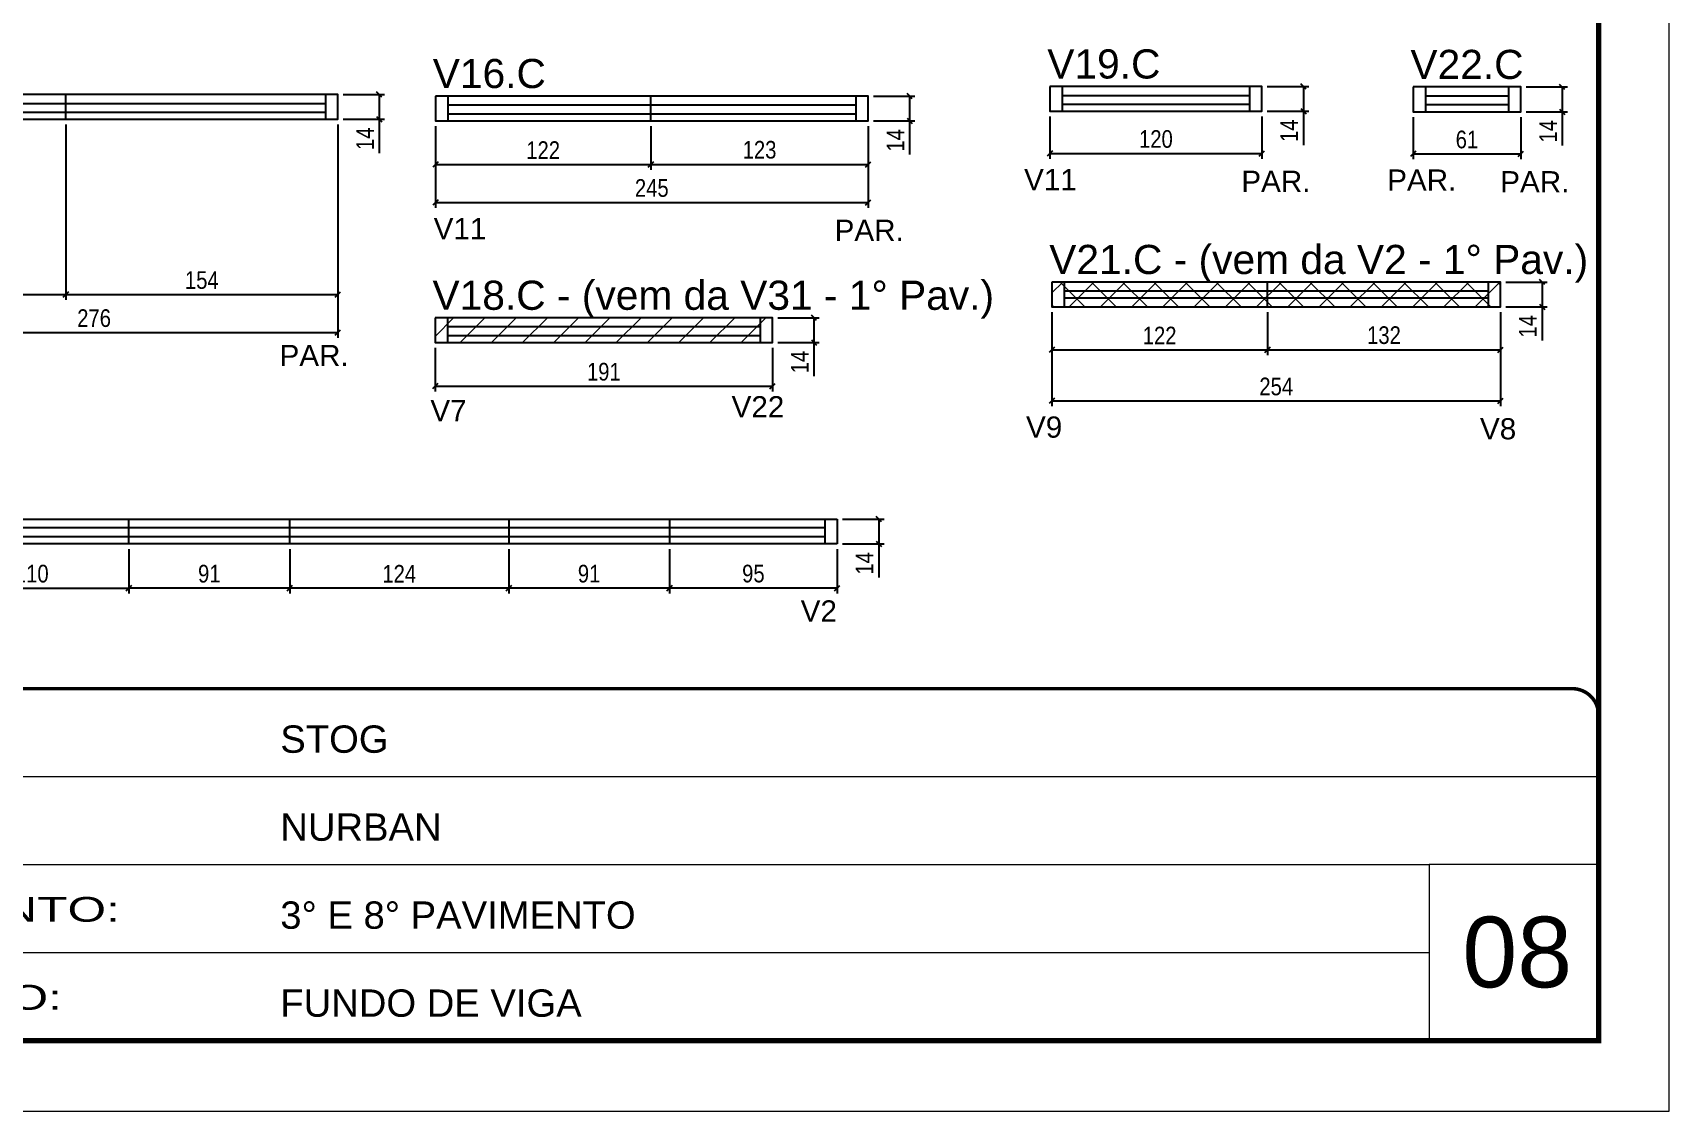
# Model space of a CAD drawing. Extents: x 2489 to 8743, y 745 to 4092.
# Drawn here: x 7817 to 8743, y 1894 to 2504 of the extents above; entities that cross this region are included whole.
import ezdxf

# ---------------------------------------------------------------- set-up
doc = ezdxf.new("R2010")
doc.units = 0
doc.linetypes.add('CONTINUO', pattern=[0])
doc.linetypes.add('DASHED', pattern=[0.75, 0.5, -0.25])
for name, color, linetype in [('5', 5, 'Continuous'), ('COTA', 241, 'Continuous'), ('NOMENCLATURA', 7, 'Continuous'), ('Painéis', 200, 'Continuous'), ('SARR_2.2x7', 40, 'Continuous'), ('SARR_EDITAR', 141, 'Continuous')]:
    doc.layers.add(name, color=color, linetype=linetype)
for name, color, linetype, lineweight in [('CARIMBO', 255, 'Continuous', 9), ('Folhas', 255, 'Continuous', 9), ('REAPROVEITAMENTO', 251, 'Continuous', 9), ('SARRAFO DE PRESSAO', 251, 'DASHED', 9)]:
    doc.layers.add(name, color=color, linetype=linetype, lineweight=lineweight)
doc.styles.add('ARIAL', font='arial.ttf')
doc.styles.add('COTA TECNICA', font='techl___.ttf', dxfattribs={"height": 10})
doc.styles.add('COTA TECNICA-50', font='techl___.ttf', dxfattribs={"height": 10})
doc.styles.get("Standard").update_dxf_attribs({"font": 'arial.ttf'})
doc.styles.add('Tecnologia', font='')
doc.styles.get('Tecnologia').set_extended_font_data('Forgotten Futurist')
doc.dimstyles.new('COTA PAINEL-50', dxfattribs={"dimtxt": 10, "dimasz": 3, "dimexe": 3, "dimexo": 3, "dimgap": 3, "dimtad": 1, "dimdec": 1, "dimzin": 12, "dimdsep": 46, "dimtxsty": 'COTA TECNICA-50', "dimblk1": 'OBLIQUE', "dimblk2": 'OBLIQUE', "dimsah": 1, "dimcen": 0.9, "dimclrd": 4, "dimclre": 4, "dimclrt": 240, "dimadec": 1, "dimazin": 3, "dimtfac": 1, "dimtdec": 1, "dimtmove": 0, "dimatfit": 3, "dimfxl": 1, "dimtolj": 1, "dimtzin": 12, "dimarcsym": 0})
doc.dimstyles.new('PAINEL', dxfattribs={"dimtxt": 10, "dimasz": 3, "dimexe": 3, "dimexo": 3, "dimgap": 3, "dimtad": 1, "dimdec": 1, "dimzin": 12, "dimdsep": 46, "dimtxsty": 'COTA TECNICA', "dimblk1": 'OBLIQUE', "dimblk2": 'OBLIQUE', "dimsah": 1, "dimcen": 0.9, "dimclrd": 4, "dimclre": 4, "dimclrt": 240, "dimadec": 1, "dimazin": 3, "dimtfac": 1, "dimtdec": 1, "dimtmove": 0, "dimatfit": 3, "dimfxl": 1, "dimtolj": 1, "dimtzin": 12, "dimarcsym": 0})

# ---------------------------------------------------------------- blocks, each defined once
blk = doc.blocks.new('9999999999')
at = {"color": 30, "linetype": 'CONTINUO'}
for p, q in [((98564.56, 34379.64), (99583.98, 34379.64)), ((98564.56, 34329.83), (99487.98, 34329.83)), ((99583.98, 34329.83), (99487.98, 34329.83)), ((99487.98, 34329.83), (99487.98, 34230.21)), ((98564.56, 34280.02), (99487.98, 34280.02))]:
    blk.add_line(p, q, dxfattribs=at)
at = {"color": 30, "linetype": 'CONTINUO', "const_width": 2}
blk.add_lwpolyline([(99583.98, 34230.21), (99583.98, 34414.45, 0.414214), (99568.98, 34429.45), (98228.98, 34429.45, 0.414214), (98213.98, 34414.45), (98213.98, 34245.21, 0.414214), (98228.98, 34230.21), (99583.98, 34230.21)], format="xyb", dxfattribs=at)
at = {"layer": 'Folhas'}
blk.add_lwpolyline([(98138.98, 34190.21), (99623.98, 34190.21), (99623.98, 35240.21), (98138.98, 35240.21)], close=True, dxfattribs=at)
at = {"layer": 'Folhas', "color": 30, "const_width": 3}
blk.add_lwpolyline([(98213.98, 34230.21), (99583.98, 34230.21), (99583.98, 35200.21), (98213.98, 35200.21)], close=True, dxfattribs=at)
at = {"color": 7, "linetype": 'Continuous', "ltscale": 5, "style": 'ARIAL'}
for s, height, p in [('STOG', 15.483, (98837.68, 34393.13)), ('NURBAN', 15.483, (98837.68, 34343.32)), ('3° E 8° PAVIMENTO', 15.4829, (98837.68, 34293.51)), ('FUNDO DE VIGA', 15.4829, (98837.68, 34243.7))]:
    blk.add_text(s, height=height, dxfattribs=at).set_placement(p)
at = {"layer": 'Folhas', "color": 7, "style": 'Tecnologia', "width": 1.5}
for s, p in [('PAVIMENTO:', (98573.65, 34297.5)), ('PROJETO:', (98573.65, 34247.69))]:
    blk.add_text(s, height=14, dxfattribs=at).set_placement(p)
blk = doc.blocks.new('_Oblique')
at = {"color": 0, "linetype": 'ByBlock', "lineweight": -2}
blk.add_line((-0.5, -0.5), (0.5, 0.5), dxfattribs=at)
blk = doc.blocks.new('*D177')
at = {"layer": 'COTA', "color": 4, "lineweight": -2, "transparency": 16777216}
for p, q in [((8274.98, 2228.74), (8298.46, 2228.74)), ((8295.46, 2228.74), (8295.46, 2214.74)), ((8274.98, 2214.74), (8298.46, 2214.74)), ((8295.46, 2214.74), (8295.46, 2195.63))]:
    blk.add_line(p, q, dxfattribs=at)
at = {"layer": 'Defpoints', "color": 0, "transparency": 16777216}
for p in [(8271.98, 2228.74), (8271.98, 2214.74), (8295.46, 2214.74)]:
    blk.add_point(p, dxfattribs=at)
at = {"layer": 'COTA', "color": 4, "lineweight": -2, "transparency": 16777216, "xscale": 3, "yscale": 3, "zscale": 3}
for p, rotation in [((8295.46, 2228.74), 90), ((8295.46, 2214.74), 270)]:
    blk.add_blockref('_Oblique', p, dxfattribs=dict(at, rotation=rotation))
at = {"layer": 'COTA', "color": 240, "transparency": 16777216, "insert": (8287.38, 2203.68), "char_height": 10, "attachment_point": 5, "rotation": 90, "style": 'COTA TECNICA'}
blk.add_mtext('\\A1;14', dxfattribs=at)
blk = doc.blocks.new('*D44')
at = {"layer": 'COTA', "color": 4, "lineweight": -2, "transparency": 16777216}
for p, q in [((8176.98, 2211.74), (8176.98, 2186.71)), ((8271.98, 2211.74), (8271.98, 2186.71)), ((8271.98, 2189.71), (8176.98, 2189.71))]:
    blk.add_line(p, q, dxfattribs=at)
at = {"layer": 'Defpoints', "color": 0, "transparency": 16777216}
for p in [(8176.98, 2214.74), (8271.98, 2214.74), (8176.98, 2189.71)]:
    blk.add_point(p, dxfattribs=at)
at = {"layer": 'COTA', "color": 4, "lineweight": -2, "transparency": 16777216, "xscale": 3, "yscale": 3, "zscale": 3, "rotation": 180}
blk.add_blockref('_Oblique', (8176.98, 2189.71), dxfattribs=at)
at = {"layer": 'COTA', "color": 4, "lineweight": -2, "transparency": 16777216, "xscale": 3, "yscale": 3, "zscale": 3}
blk.add_blockref('_Oblique', (8271.98, 2189.71), dxfattribs=at)
at = {"layer": 'COTA', "color": 240, "transparency": 16777216, "insert": (8224.48, 2197.85), "char_height": 10, "attachment_point": 5, "style": 'COTA TECNICA'}
blk.add_mtext('\\A1;95', dxfattribs=at)
blk = doc.blocks.new('*D152')
at = {"layer": 'COTA', "color": 4, "linetype": 'ByBlock', "lineweight": -2, "transparency": 16777216}
for p, q in [((8044.47, 2451.21), (8044.47, 2405)), ((8289.47, 2451.21), (8289.47, 2405)), ((8044.47, 2408), (8289.47, 2408))]:
    blk.add_line(p, q, dxfattribs=at)
at = {"layer": 'Defpoints', "color": 0, "linetype": 'ByBlock', "transparency": 16777216}
for p in [(8044.47, 2454.21), (8289.47, 2454.21), (8289.47, 2408)]:
    blk.add_point(p, dxfattribs=at)
at = {"layer": 'COTA', "color": 4, "linetype": 'ByBlock', "lineweight": -2, "transparency": 16777216, "xscale": 3, "yscale": 3, "zscale": 3, "rotation": 180}
blk.add_blockref('_Oblique', (8044.47, 2408), dxfattribs=at)
at = {"layer": 'COTA', "color": 4, "linetype": 'ByBlock', "lineweight": -2, "transparency": 16777216, "xscale": 3, "yscale": 3, "zscale": 3}
blk.add_blockref('_Oblique', (8289.47, 2408), dxfattribs=at)
at = {"layer": 'COTA', "color": 240, "linetype": 'ByBlock', "transparency": 16777216, "insert": (8166.97, 2416.11), "char_height": 10, "attachment_point": 5, "style": 'COTA TECNICA-50'}
blk.add_mtext('\\A1;245', dxfattribs=at)
blk = doc.blocks.new('*D153')
at = {"layer": 'COTA', "color": 4, "lineweight": -2, "transparency": 16777216}
for p, q in [((8292.47, 2468.21), (8315.95, 2468.21)), ((8312.95, 2468.21), (8312.95, 2454.21)), ((8292.47, 2454.21), (8315.95, 2454.21)), ((8312.95, 2454.21), (8312.95, 2435.1))]:
    blk.add_line(p, q, dxfattribs=at)
at = {"layer": 'Defpoints', "color": 0, "transparency": 16777216}
for p in [(8289.47, 2468.21), (8289.47, 2454.21), (8312.95, 2454.21)]:
    blk.add_point(p, dxfattribs=at)
at = {"layer": 'COTA', "color": 4, "lineweight": -2, "transparency": 16777216, "xscale": 3, "yscale": 3, "zscale": 3}
for p, rotation in [((8312.95, 2468.21), 90), ((8312.95, 2454.21), 270)]:
    blk.add_blockref('_Oblique', p, dxfattribs=dict(at, rotation=rotation))
at = {"layer": 'COTA', "color": 240, "transparency": 16777216, "insert": (8304.88, 2443.15), "char_height": 10, "attachment_point": 5, "rotation": 90, "style": 'COTA TECNICA'}
blk.add_mtext('\\A1;14', dxfattribs=at)
blk = doc.blocks.new('*D36')
at = {"layer": 'COTA', "color": 4, "lineweight": -2, "transparency": 16777216}
for p, q in [((8044.47, 2451.21), (8044.47, 2426.55)), ((8166.47, 2451.21), (8166.47, 2426.55)), ((8044.47, 2429.55), (8166.47, 2429.55))]:
    blk.add_line(p, q, dxfattribs=at)
at = {"layer": 'Defpoints', "color": 0, "transparency": 16777216}
for p in [(8044.47, 2454.21), (8166.47, 2454.21), (8166.47, 2429.55)]:
    blk.add_point(p, dxfattribs=at)
at = {"layer": 'COTA', "color": 4, "lineweight": -2, "transparency": 16777216, "xscale": 3, "yscale": 3, "zscale": 3, "rotation": 180}
blk.add_blockref('_Oblique', (8044.47, 2429.55), dxfattribs=at)
at = {"layer": 'COTA', "color": 4, "lineweight": -2, "transparency": 16777216, "xscale": 3, "yscale": 3, "zscale": 3}
blk.add_blockref('_Oblique', (8166.47, 2429.55), dxfattribs=at)
at = {"layer": 'COTA', "color": 240, "transparency": 16777216, "insert": (8105.47, 2437.61), "char_height": 10, "attachment_point": 5, "style": 'COTA TECNICA'}
blk.add_mtext('\\A1;122', dxfattribs=at)
blk = doc.blocks.new('*D37')
at = {"layer": 'COTA', "color": 4, "lineweight": -2, "transparency": 16777216}
for p, q in [((8166.47, 2451.21), (8166.47, 2426.55)), ((8289.47, 2451.21), (8289.47, 2426.55)), ((8166.47, 2429.55), (8289.47, 2429.55))]:
    blk.add_line(p, q, dxfattribs=at)
at = {"layer": 'Defpoints', "color": 0, "transparency": 16777216}
for p in [(8166.47, 2454.21), (8289.47, 2454.21), (8289.47, 2429.55)]:
    blk.add_point(p, dxfattribs=at)
at = {"layer": 'COTA', "color": 4, "lineweight": -2, "transparency": 16777216, "xscale": 3, "yscale": 3, "zscale": 3, "rotation": 180}
blk.add_blockref('_Oblique', (8166.47, 2429.55), dxfattribs=at)
at = {"layer": 'COTA', "color": 4, "lineweight": -2, "transparency": 16777216, "xscale": 3, "yscale": 3, "zscale": 3}
blk.add_blockref('_Oblique', (8289.47, 2429.55), dxfattribs=at)
at = {"layer": 'COTA', "color": 240, "transparency": 16777216, "insert": (8227.97, 2437.77), "char_height": 10, "attachment_point": 5, "style": 'COTA TECNICA'}
blk.add_mtext('\\A1;123', dxfattribs=at)
blk = doc.blocks.new('*D155')
at = {"layer": 'COTA', "color": 4, "lineweight": -2, "transparency": 16777216}
for p, q in [((8238.33, 2342.69), (8261.8, 2342.69)), ((8258.8, 2342.69), (8258.8, 2328.69)), ((8238.33, 2328.69), (8261.8, 2328.69)), ((8258.8, 2328.69), (8258.8, 2309.58))]:
    blk.add_line(p, q, dxfattribs=at)
at = {"layer": 'Defpoints', "color": 0, "transparency": 16777216}
for p in [(8235.33, 2342.69), (8235.33, 2328.69), (8258.8, 2328.69)]:
    blk.add_point(p, dxfattribs=at)
at = {"layer": 'COTA', "color": 4, "lineweight": -2, "transparency": 16777216, "xscale": 3, "yscale": 3, "zscale": 3}
for p, rotation in [((8258.8, 2342.69), 90), ((8258.8, 2328.69), 270)]:
    blk.add_blockref('_Oblique', p, dxfattribs=dict(at, rotation=rotation))
at = {"layer": 'COTA', "color": 240, "transparency": 16777216, "insert": (8250.73, 2317.63), "char_height": 10, "attachment_point": 5, "rotation": 90, "style": 'COTA TECNICA'}
blk.add_mtext('\\A1;14', dxfattribs=at)
blk = doc.blocks.new('*D39')
at = {"layer": 'COTA', "color": 4, "lineweight": -2, "transparency": 16777216}
for p, q in [((8044.33, 2325.69), (8044.33, 2301.03)), ((8235.33, 2325.69), (8235.33, 2301.03)), ((8044.33, 2304.03), (8235.33, 2304.03))]:
    blk.add_line(p, q, dxfattribs=at)
at = {"layer": 'Defpoints', "color": 0, "transparency": 16777216}
for p in [(8044.33, 2328.69), (8235.33, 2328.69), (8235.33, 2304.03)]:
    blk.add_point(p, dxfattribs=at)
at = {"layer": 'COTA', "color": 4, "lineweight": -2, "transparency": 16777216, "xscale": 3, "yscale": 3, "zscale": 3, "rotation": 180}
blk.add_blockref('_Oblique', (8044.33, 2304.03), dxfattribs=at)
at = {"layer": 'COTA', "color": 4, "lineweight": -2, "transparency": 16777216, "xscale": 3, "yscale": 3, "zscale": 3}
blk.add_blockref('_Oblique', (8235.33, 2304.03), dxfattribs=at)
at = {"layer": 'COTA', "color": 240, "transparency": 16777216, "insert": (8139.83, 2312.12), "char_height": 10, "attachment_point": 5, "style": 'COTA TECNICA'}
blk.add_mtext('\\A1;191', dxfattribs=at)
blk = doc.blocks.new('*D156')
at = {"layer": 'COTA', "color": 4, "linetype": 'ByBlock', "lineweight": -2, "transparency": 16777216}
for p, q in [((8392.36, 2456.63), (8392.36, 2432.75)), ((8512.36, 2456.63), (8512.36, 2432.75)), ((8392.36, 2435.75), (8512.36, 2435.75))]:
    blk.add_line(p, q, dxfattribs=at)
at = {"layer": 'Defpoints', "color": 0, "linetype": 'ByBlock', "transparency": 16777216}
for p in [(8392.36, 2459.63), (8512.36, 2459.63), (8512.36, 2435.75)]:
    blk.add_point(p, dxfattribs=at)
at = {"layer": 'COTA', "color": 4, "linetype": 'ByBlock', "lineweight": -2, "transparency": 16777216, "xscale": 3, "yscale": 3, "zscale": 3, "rotation": 180}
blk.add_blockref('_Oblique', (8392.36, 2435.75), dxfattribs=at)
at = {"layer": 'COTA', "color": 4, "linetype": 'ByBlock', "lineweight": -2, "transparency": 16777216, "xscale": 3, "yscale": 3, "zscale": 3}
blk.add_blockref('_Oblique', (8512.36, 2435.75), dxfattribs=at)
at = {"layer": 'COTA', "color": 240, "linetype": 'ByBlock', "transparency": 16777216, "insert": (8452.36, 2443.85), "char_height": 10, "attachment_point": 5, "style": 'COTA TECNICA-50'}
blk.add_mtext('\\A1;120', dxfattribs=at)
blk = doc.blocks.new('*D157')
at = {"layer": 'COTA', "color": 4, "lineweight": -2, "transparency": 16777216}
for p, q in [((8515.36, 2473.63), (8538.84, 2473.63)), ((8535.84, 2473.63), (8535.84, 2459.63)), ((8515.36, 2459.63), (8538.84, 2459.63)), ((8535.84, 2459.63), (8535.84, 2440.51))]:
    blk.add_line(p, q, dxfattribs=at)
at = {"layer": 'Defpoints', "color": 0, "transparency": 16777216}
for p in [(8512.36, 2473.63), (8512.36, 2459.63), (8535.84, 2459.63)]:
    blk.add_point(p, dxfattribs=at)
at = {"layer": 'COTA', "color": 4, "lineweight": -2, "transparency": 16777216, "xscale": 3, "yscale": 3, "zscale": 3}
for p, rotation in [((8535.84, 2473.63), 90), ((8535.84, 2459.63), 270)]:
    blk.add_blockref('_Oblique', p, dxfattribs=dict(at, rotation=rotation))
at = {"layer": 'COTA', "color": 240, "transparency": 16777216, "insert": (8527.76, 2448.57), "char_height": 10, "attachment_point": 5, "rotation": 90, "style": 'COTA TECNICA'}
blk.add_mtext('\\A1;14', dxfattribs=at)
blk = doc.blocks.new('*D158')
at = {"layer": 'COTA', "color": 4, "linetype": 'ByBlock', "lineweight": -2, "transparency": 16777216}
for p, q in [((8393.46, 2345.96), (8393.46, 2292.66)), ((8647.46, 2345.96), (8647.46, 2292.66)), ((8393.46, 2295.66), (8647.46, 2295.66))]:
    blk.add_line(p, q, dxfattribs=at)
at = {"layer": 'Defpoints', "color": 0, "linetype": 'ByBlock', "transparency": 16777216}
for p in [(8393.46, 2348.96), (8647.46, 2348.96), (8647.46, 2295.66)]:
    blk.add_point(p, dxfattribs=at)
at = {"layer": 'COTA', "color": 4, "linetype": 'ByBlock', "lineweight": -2, "transparency": 16777216, "xscale": 3, "yscale": 3, "zscale": 3, "rotation": 180}
blk.add_blockref('_Oblique', (8393.46, 2295.66), dxfattribs=at)
at = {"layer": 'COTA', "color": 4, "linetype": 'ByBlock', "lineweight": -2, "transparency": 16777216, "xscale": 3, "yscale": 3, "zscale": 3}
blk.add_blockref('_Oblique', (8647.46, 2295.66), dxfattribs=at)
at = {"layer": 'COTA', "color": 240, "linetype": 'ByBlock', "transparency": 16777216, "insert": (8520.46, 2303.77), "char_height": 10, "attachment_point": 5, "style": 'COTA TECNICA-50'}
blk.add_mtext('\\A1;254', dxfattribs=at)
blk = doc.blocks.new('*D159')
at = {"layer": 'COTA', "color": 4, "lineweight": -2, "transparency": 16777216}
for p, q in [((8650.46, 2362.96), (8673.94, 2362.96)), ((8670.94, 2362.96), (8670.94, 2348.96)), ((8650.46, 2348.96), (8673.94, 2348.96)), ((8670.94, 2348.96), (8670.94, 2329.84))]:
    blk.add_line(p, q, dxfattribs=at)
at = {"layer": 'Defpoints', "color": 0, "transparency": 16777216}
for p in [(8647.46, 2362.96), (8647.46, 2348.96), (8670.94, 2348.96)]:
    blk.add_point(p, dxfattribs=at)
at = {"layer": 'COTA', "color": 4, "lineweight": -2, "transparency": 16777216, "xscale": 3, "yscale": 3, "zscale": 3}
for p, rotation in [((8670.94, 2362.96), 90), ((8670.94, 2348.96), 270)]:
    blk.add_blockref('_Oblique', p, dxfattribs=dict(at, rotation=rotation))
at = {"layer": 'COTA', "color": 240, "transparency": 16777216, "insert": (8662.86, 2337.9), "char_height": 10, "attachment_point": 5, "rotation": 90, "style": 'COTA TECNICA'}
blk.add_mtext('\\A1;14', dxfattribs=at)
blk = doc.blocks.new('*D182')
at = {"layer": 'COTA', "color": 4, "linetype": 'ByBlock', "lineweight": -2, "transparency": 16777216}
for p, q in [((8597.93, 2456.36), (8597.93, 2432.48)), ((8658.93, 2456.36), (8658.93, 2432.48)), ((8597.93, 2435.48), (8658.93, 2435.48))]:
    blk.add_line(p, q, dxfattribs=at)
at = {"layer": 'Defpoints', "color": 0, "linetype": 'ByBlock', "transparency": 16777216}
for p in [(8597.93, 2459.36), (8658.93, 2459.36), (8658.93, 2435.48)]:
    blk.add_point(p, dxfattribs=at)
at = {"layer": 'COTA', "color": 4, "linetype": 'ByBlock', "lineweight": -2, "transparency": 16777216, "xscale": 3, "yscale": 3, "zscale": 3, "rotation": 180}
blk.add_blockref('_Oblique', (8597.93, 2435.48), dxfattribs=at)
at = {"layer": 'COTA', "color": 4, "linetype": 'ByBlock', "lineweight": -2, "transparency": 16777216, "xscale": 3, "yscale": 3, "zscale": 3}
blk.add_blockref('_Oblique', (8658.93, 2435.48), dxfattribs=at)
at = {"layer": 'COTA', "color": 240, "linetype": 'ByBlock', "transparency": 16777216, "insert": (8628.43, 2443.58), "char_height": 10, "attachment_point": 5, "style": 'COTA TECNICA-50'}
blk.add_mtext('\\A1;61', dxfattribs=at)
blk = doc.blocks.new('*D183')
at = {"layer": 'COTA', "color": 4, "lineweight": -2, "transparency": 16777216}
for p, q in [((8661.93, 2473.36), (8685.4, 2473.36)), ((8682.4, 2473.36), (8682.4, 2459.36)), ((8661.93, 2459.36), (8685.4, 2459.36)), ((8682.4, 2459.36), (8682.4, 2440.24))]:
    blk.add_line(p, q, dxfattribs=at)
at = {"layer": 'Defpoints', "color": 0, "transparency": 16777216}
for p in [(8658.93, 2473.36), (8658.93, 2459.36), (8682.4, 2459.36)]:
    blk.add_point(p, dxfattribs=at)
at = {"layer": 'COTA', "color": 4, "lineweight": -2, "transparency": 16777216, "xscale": 3, "yscale": 3, "zscale": 3}
for p, rotation in [((8682.4, 2473.36), 90), ((8682.4, 2459.36), 270)]:
    blk.add_blockref('_Oblique', p, dxfattribs=dict(at, rotation=rotation))
at = {"layer": 'COTA', "color": 240, "transparency": 16777216, "insert": (8674.33, 2448.3), "char_height": 10, "attachment_point": 5, "rotation": 90, "style": 'COTA TECNICA'}
blk.add_mtext('\\A1;14', dxfattribs=at)
blk = doc.blocks.new('*D247')
at = {"layer": 'COTA', "color": 4, "linetype": 'ByBlock', "lineweight": -2, "transparency": 16777216}
for p, q in [((7989.25, 2452.08), (7989.25, 2331.36)), ((7713.25, 2381.08), (7713.25, 2331.36)), ((7713.25, 2334.36), (7989.25, 2334.36))]:
    blk.add_line(p, q, dxfattribs=at)
at = {"layer": 'Defpoints', "color": 0, "linetype": 'ByBlock', "transparency": 16777216}
for p in [(7989.25, 2455.08), (7713.25, 2384.08), (7989.25, 2334.36)]:
    blk.add_point(p, dxfattribs=at)
at = {"layer": 'COTA', "color": 4, "linetype": 'ByBlock', "lineweight": -2, "transparency": 16777216, "xscale": 3, "yscale": 3, "zscale": 3, "rotation": 180}
blk.add_blockref('_Oblique', (7713.25, 2334.36), dxfattribs=at)
at = {"layer": 'COTA', "color": 4, "linetype": 'ByBlock', "lineweight": -2, "transparency": 16777216, "xscale": 3, "yscale": 3, "zscale": 3}
blk.add_blockref('_Oblique', (7989.25, 2334.36), dxfattribs=at)
at = {"layer": 'COTA', "color": 240, "linetype": 'ByBlock', "transparency": 16777216, "insert": (7851.25, 2342.46), "char_height": 10, "attachment_point": 5, "style": 'COTA TECNICA-50'}
blk.add_mtext('\\A1;276', dxfattribs=at)
blk = doc.blocks.new('*D248')
at = {"layer": 'COTA', "color": 4, "lineweight": -2, "transparency": 16777216}
for p, q in [((7992.25, 2469.08), (8015.72, 2469.08)), ((8012.72, 2469.08), (8012.72, 2455.08)), ((7992.25, 2455.08), (8015.72, 2455.08)), ((8012.72, 2455.08), (8012.72, 2435.96))]:
    blk.add_line(p, q, dxfattribs=at)
at = {"layer": 'Defpoints', "color": 0, "transparency": 16777216}
for p in [(7989.25, 2469.08), (7989.25, 2455.08), (8012.72, 2455.08)]:
    blk.add_point(p, dxfattribs=at)
at = {"layer": 'COTA', "color": 4, "lineweight": -2, "transparency": 16777216, "xscale": 3, "yscale": 3, "zscale": 3}
for p, rotation in [((8012.72, 2469.08), 90), ((8012.72, 2455.08), 270)]:
    blk.add_blockref('_Oblique', p, dxfattribs=dict(at, rotation=rotation))
at = {"layer": 'COTA', "color": 240, "transparency": 16777216, "insert": (8004.65, 2444.02), "char_height": 10, "attachment_point": 5, "rotation": 90, "style": 'COTA TECNICA'}
blk.add_mtext('\\A1;14', dxfattribs=at)
blk = doc.blocks.new('*D76')
at = {"layer": 'COTA', "color": 4, "lineweight": -2, "transparency": 16777216}
for p, q in [((7835.25, 2452.08), (7835.25, 2352.91)), ((7713.25, 2381.08), (7713.25, 2352.91)), ((7713.25, 2355.91), (7835.25, 2355.91))]:
    blk.add_line(p, q, dxfattribs=at)
at = {"layer": 'Defpoints', "color": 0, "transparency": 16777216}
for p in [(7835.25, 2455.08), (7713.25, 2384.08), (7835.25, 2355.91)]:
    blk.add_point(p, dxfattribs=at)
at = {"layer": 'COTA', "color": 4, "lineweight": -2, "transparency": 16777216, "xscale": 3, "yscale": 3, "zscale": 3, "rotation": 180}
blk.add_blockref('_Oblique', (7713.25, 2355.91), dxfattribs=at)
at = {"layer": 'COTA', "color": 4, "lineweight": -2, "transparency": 16777216, "xscale": 3, "yscale": 3, "zscale": 3}
blk.add_blockref('_Oblique', (7835.25, 2355.91), dxfattribs=at)
at = {"layer": 'COTA', "color": 240, "transparency": 16777216, "insert": (7774.25, 2363.97), "char_height": 10, "attachment_point": 5, "style": 'COTA TECNICA'}
blk.add_mtext('\\A1;122', dxfattribs=at)
blk = doc.blocks.new('*D77')
at = {"layer": 'COTA', "color": 4, "lineweight": -2, "transparency": 16777216}
for p, q in [((7835.25, 2452.08), (7835.25, 2352.91)), ((7989.25, 2452.08), (7989.25, 2352.91)), ((7835.25, 2355.91), (7989.25, 2355.91))]:
    blk.add_line(p, q, dxfattribs=at)
at = {"layer": 'Defpoints', "color": 0, "transparency": 16777216}
for p in [(7835.25, 2455.08), (7989.25, 2455.08), (7989.25, 2355.91)]:
    blk.add_point(p, dxfattribs=at)
at = {"layer": 'COTA', "color": 4, "lineweight": -2, "transparency": 16777216, "xscale": 3, "yscale": 3, "zscale": 3, "rotation": 180}
blk.add_blockref('_Oblique', (7835.25, 2355.91), dxfattribs=at)
at = {"layer": 'COTA', "color": 4, "lineweight": -2, "transparency": 16777216, "xscale": 3, "yscale": 3, "zscale": 3}
blk.add_blockref('_Oblique', (7989.25, 2355.91), dxfattribs=at)
at = {"layer": 'COTA', "color": 240, "transparency": 16777216, "insert": (7912.25, 2364.02), "char_height": 10, "attachment_point": 5, "style": 'COTA TECNICA'}
blk.add_mtext('\\A1;154', dxfattribs=at)
blk = doc.blocks.new('*D250')
at = {"layer": 'COTA', "color": 4, "lineweight": -2, "transparency": 16777216}
for p, q in [((8393.46, 2345.96), (8393.46, 2321.6)), ((8515.46, 2345.96), (8515.46, 2321.6)), ((8393.46, 2324.6), (8515.46, 2324.6))]:
    blk.add_line(p, q, dxfattribs=at)
at = {"layer": 'Defpoints', "color": 0, "transparency": 16777216}
for p in [(8393.46, 2348.96), (8515.46, 2348.96), (8515.46, 2324.6)]:
    blk.add_point(p, dxfattribs=at)
at = {"layer": 'COTA', "color": 4, "lineweight": -2, "transparency": 16777216, "xscale": 3, "yscale": 3, "zscale": 3, "rotation": 180}
blk.add_blockref('_Oblique', (8393.46, 2324.6), dxfattribs=at)
at = {"layer": 'COTA', "color": 4, "lineweight": -2, "transparency": 16777216, "xscale": 3, "yscale": 3, "zscale": 3}
blk.add_blockref('_Oblique', (8515.46, 2324.6), dxfattribs=at)
at = {"layer": 'COTA', "color": 240, "transparency": 16777216, "insert": (8454.46, 2332.65), "char_height": 10, "attachment_point": 5, "style": 'COTA TECNICA'}
blk.add_mtext('\\A1;122', dxfattribs=at)
blk = doc.blocks.new('*D251')
at = {"layer": 'COTA', "color": 4, "lineweight": -2, "transparency": 16777216}
for p, q in [((8515.46, 2345.96), (8515.46, 2321.6)), ((8647.46, 2345.96), (8647.46, 2321.6)), ((8515.46, 2324.6), (8647.46, 2324.6))]:
    blk.add_line(p, q, dxfattribs=at)
at = {"layer": 'Defpoints', "color": 0, "transparency": 16777216}
for p in [(8515.46, 2348.96), (8647.46, 2348.96), (8647.46, 2324.6)]:
    blk.add_point(p, dxfattribs=at)
at = {"layer": 'COTA', "color": 4, "lineweight": -2, "transparency": 16777216, "xscale": 3, "yscale": 3, "zscale": 3, "rotation": 180}
blk.add_blockref('_Oblique', (8515.46, 2324.6), dxfattribs=at)
at = {"layer": 'COTA', "color": 4, "lineweight": -2, "transparency": 16777216, "xscale": 3, "yscale": 3, "zscale": 3}
blk.add_blockref('_Oblique', (8647.46, 2324.6), dxfattribs=at)
at = {"layer": 'COTA', "color": 240, "transparency": 16777216, "insert": (8581.46, 2332.82), "char_height": 10, "attachment_point": 5, "style": 'COTA TECNICA'}
blk.add_mtext('\\A1;132', dxfattribs=at)
blk = doc.blocks.new('*D325')
at = {"color": 4, "lineweight": -2, "transparency": 16777216}
for p, q in [((8085.98, 2211.74), (8085.98, 2186.71)), ((8176.98, 2211.74), (8176.98, 2186.71)), ((8176.98, 2189.71), (8085.98, 2189.71))]:
    blk.add_line(p, q, dxfattribs=at)
at = {"layer": 'Defpoints', "color": 0, "transparency": 16777216}
for p in [(8085.98, 2214.74), (8176.98, 2214.74), (8085.98, 2189.71)]:
    blk.add_point(p, dxfattribs=at)
at = {"color": 4, "lineweight": -2, "transparency": 16777216, "xscale": 3, "yscale": 3, "zscale": 3, "rotation": 180}
blk.add_blockref('_Oblique', (8085.98, 2189.71), dxfattribs=at)
at = {"color": 4, "lineweight": -2, "transparency": 16777216, "xscale": 3, "yscale": 3, "zscale": 3}
blk.add_blockref('_Oblique', (8176.98, 2189.71), dxfattribs=at)
at = {"color": 240, "transparency": 16777216, "insert": (8131.48, 2197.8), "char_height": 10, "attachment_point": 5, "style": 'COTA TECNICA'}
blk.add_mtext('\\A1;91', dxfattribs=at)
blk = doc.blocks.new('*D326')
at = {"color": 4, "lineweight": -2, "transparency": 16777216}
for p, q in [((7961.98, 2211.74), (7961.98, 2186.71)), ((8085.98, 2211.74), (8085.98, 2186.71)), ((8085.98, 2189.71), (7961.98, 2189.71))]:
    blk.add_line(p, q, dxfattribs=at)
at = {"layer": 'Defpoints', "color": 0, "transparency": 16777216}
for p in [(7961.98, 2214.74), (8085.98, 2214.74), (7961.98, 2189.71)]:
    blk.add_point(p, dxfattribs=at)
at = {"color": 4, "lineweight": -2, "transparency": 16777216, "xscale": 3, "yscale": 3, "zscale": 3, "rotation": 180}
blk.add_blockref('_Oblique', (7961.98, 2189.71), dxfattribs=at)
at = {"color": 4, "lineweight": -2, "transparency": 16777216, "xscale": 3, "yscale": 3, "zscale": 3}
blk.add_blockref('_Oblique', (8085.98, 2189.71), dxfattribs=at)
at = {"color": 240, "transparency": 16777216, "insert": (8023.98, 2197.79), "char_height": 10, "attachment_point": 5, "style": 'COTA TECNICA'}
blk.add_mtext('\\A1;124', dxfattribs=at)
blk = doc.blocks.new('*D327')
at = {"color": 4, "lineweight": -2, "transparency": 16777216}
for p, q in [((7870.98, 2211.74), (7870.98, 2186.71)), ((7961.98, 2211.74), (7961.98, 2186.71)), ((7961.98, 2189.71), (7870.98, 2189.71))]:
    blk.add_line(p, q, dxfattribs=at)
at = {"layer": 'Defpoints', "color": 0, "transparency": 16777216}
for p in [(7870.98, 2214.74), (7961.98, 2214.74), (7870.98, 2189.71)]:
    blk.add_point(p, dxfattribs=at)
at = {"color": 4, "lineweight": -2, "transparency": 16777216, "xscale": 3, "yscale": 3, "zscale": 3, "rotation": 180}
blk.add_blockref('_Oblique', (7870.98, 2189.71), dxfattribs=at)
at = {"color": 4, "lineweight": -2, "transparency": 16777216, "xscale": 3, "yscale": 3, "zscale": 3}
blk.add_blockref('_Oblique', (7961.98, 2189.71), dxfattribs=at)
at = {"color": 240, "transparency": 16777216, "insert": (7916.48, 2197.8), "char_height": 10, "attachment_point": 5, "style": 'COTA TECNICA'}
blk.add_mtext('\\A1;91', dxfattribs=at)
blk = doc.blocks.new('*D329')
at = {"color": 4, "lineweight": -2, "transparency": 16777216}
for p, q in [((7760.98, 2211.74), (7760.98, 2186.71)), ((7870.98, 2211.74), (7870.98, 2186.71)), ((7760.98, 2189.71), (7870.98, 2189.71))]:
    blk.add_line(p, q, dxfattribs=at)
at = {"layer": 'Defpoints', "color": 0, "transparency": 16777216}
for p in [(7760.98, 2214.74), (7870.98, 2214.74), (7870.98, 2189.71)]:
    blk.add_point(p, dxfattribs=at)
at = {"color": 4, "lineweight": -2, "transparency": 16777216, "xscale": 3, "yscale": 3, "zscale": 3, "rotation": 180}
blk.add_blockref('_Oblique', (7760.98, 2189.71), dxfattribs=at)
at = {"color": 4, "lineweight": -2, "transparency": 16777216, "xscale": 3, "yscale": 3, "zscale": 3}
blk.add_blockref('_Oblique', (7870.98, 2189.71), dxfattribs=at)
at = {"color": 240, "transparency": 16777216, "insert": (7815.98, 2197.82), "char_height": 10, "attachment_point": 5, "style": 'COTA TECNICA'}
blk.add_mtext('\\A1;110', dxfattribs=at)

msp = doc.modelspace()

# ---------------------------------------------------------------- hatches: boundary and pattern name
at = {"layer": 'REAPROVEITAMENTO'}
h = msp.add_hatch(dxfattribs=at)
h.set_pattern_fill('ANSI37', color=256, scale=100, style=0)
h.set_pattern_definition([(45, (-91462.276, -32409.756), (-8.8388348, 8.8388348), []), (135, (-91462.276, -32409.756), (-8.8388348, -8.8388348), [])])
h.paths.add_polyline_path([(8393.46, 2362.96), (8393.46, 2348.96), (8647.46, 2348.96), (8647.46, 2362.96)])
h = msp.add_hatch(dxfattribs=at)
h.set_pattern_fill('ANSI31', color=256, scale=100, style=0)
h.set_pattern_definition([(45, (9094.605, 5521.481), (-8.838835, 8.838835), [])])
h.paths.add_polyline_path([(8044.33, 2342.69), (8044.33, 2328.69), (8235.33, 2328.69), (8235.33, 2342.69)])

# ---------------------------------------------------------------- linework, layer by layer
at = {"layer": 'Painéis'}
for p, q in [((7835.25, 2455.08), (7835.25, 2469.08)), ((8166.47, 2454.21), (8166.47, 2468.21)), ((8515.46, 2348.96), (8515.46, 2362.96)), ((7870.98, 2214.74), (7870.98, 2228.74)), ((7961.98, 2214.74), (7961.98, 2228.74))]:
    msp.add_line(p, q, dxfattribs=at)
at = {"layer": 'Painéis', "linetype": 'ByBlock'}
for p, q in [((7356.98, 2228.74), (8271.98, 2228.74)), ((8085.98, 2228.74), (8085.98, 2214.74)), ((8176.98, 2228.74), (8176.98, 2214.74)), ((8271.98, 2228.74), (8271.98, 2214.74)), ((8271.98, 2214.74), (7356.98, 2214.74))]:
    msp.add_line(p, q, dxfattribs=at)
for points in [[(8392.36, 2473.63), (8392.36, 2459.63), (8512.36, 2459.63), (8512.36, 2473.63)], [(7713.25, 2469.08), (7713.25, 2455.08), (7989.25, 2455.08), (7989.25, 2469.08)], [(8044.47, 2468.21), (8044.47, 2454.21), (8289.47, 2454.21), (8289.47, 2468.21)], [(8597.93, 2473.36), (8597.93, 2459.36), (8658.93, 2459.36), (8658.93, 2473.36)], [(8393.46, 2362.96), (8393.46, 2348.96), (8647.46, 2348.96), (8647.46, 2362.96)], [(8044.33, 2342.69), (8044.33, 2328.69), (8235.33, 2328.69), (8235.33, 2342.69)]]:
    msp.add_lwpolyline(points, close=True, dxfattribs=at)
at = {"layer": 'SARR_2.2x7', "linetype": 'Continuous'}
for p, q in [((8399.36, 2473.63), (8399.36, 2459.63)), ((8505.36, 2473.63), (8505.36, 2459.63)), ((7982.25, 2469.08), (7982.25, 2455.08)), ((8051.47, 2468.21), (8051.47, 2454.21)), ((8282.47, 2468.21), (8282.47, 2454.21)), ((8604.93, 2473.36), (8604.93, 2459.36)), ((8651.93, 2473.36), (8651.93, 2459.36)), ((8400.46, 2362.96), (8400.46, 2348.96)), ((8640.46, 2362.96), (8640.46, 2348.96)), ((8051.33, 2342.69), (8051.33, 2328.69)), ((8228.33, 2342.69), (8228.33, 2328.69)), ((8264.98, 2228.74), (8264.98, 2214.74))]:
    msp.add_line(p, q, dxfattribs=at)
at = {"layer": 'SARR_EDITAR', "linetype": 'Continuous'}
for p, q in [((8399.36, 2468.63), (8505.36, 2468.63)), ((8604.93, 2468.36), (8651.93, 2468.36)), ((7720.25, 2464.08), (7982.25, 2464.08)), ((7720.25, 2459.08), (7982.25, 2459.08)), ((8051.47, 2463.21), (8282.47, 2463.21)), ((8051.47, 2458.21), (8282.47, 2458.21)), ((8399.36, 2463.63), (8505.36, 2463.63)), ((8604.93, 2463.36), (8651.93, 2463.36)), ((8400.46, 2357.96), (8640.46, 2357.96)), ((8400.46, 2353.96), (8640.46, 2353.96)), ((8051.33, 2337.69), (8228.33, 2337.69)), ((8051.33, 2332.69), (8228.33, 2332.69)), ((7870.98, 2223.74), (7760.98, 2223.74)), ((7961.98, 2223.74), (7870.98, 2223.74)), ((8085.98, 2223.74), (7961.98, 2223.74)), ((8176.98, 2223.74), (8085.98, 2223.74)), ((8264.98, 2223.74), (8176.98, 2223.74)), ((7870.98, 2218.74), (7760.98, 2218.74)), ((7961.98, 2218.74), (7870.98, 2218.74)), ((8085.98, 2218.74), (7961.98, 2218.74)), ((8176.98, 2218.74), (8085.98, 2218.74)), ((8264.98, 2218.74), (8176.98, 2218.74))]:
    msp.add_line(p, q, dxfattribs=at)

# ---------------------------------------------------------------- block references
at = {"layer": 'SARRAFO DE PRESSAO', "color": 6, "linetype": 'ByBlock'}
msp.add_blockref('9999999999', (-90881.01, -32296.67), dxfattribs=at)

# ---------------------------------------------------------------- texts
at = {"layer": '5', "linetype": 'Continuous'}
for s, p in [('V11', (8377.73, 2414.94)), ('PAR.', (8500.72, 2413.98)), ('PAR.', (8583.3, 2414.67)), ('PAR.', (8647.29, 2413.71)), ('V11', (8043.5, 2387.19)), ('PAR.', (8270.49, 2386.23)), ('PAR.', (7956.26, 2315.37)), ('V22', (8212.16, 2286.34)), ('V7', (8041.64, 2284.16)), ('V9', (8378.83, 2274.85)), ('V8', (8635.82, 2273.89)), ('V2', (8251.28, 2170.75))]:
    msp.add_text(s, height=12, rotation=359.99996, dxfattribs=at).set_placement(p)
at = {"layer": 'CARIMBO', "style": 'ARIAL'}
msp.add_text('08', height=40, dxfattribs=at).set_placement((8625.83, 1963.68))
at = {"layer": 'NOMENCLATURA', "linetype": 'Continuous'}
for s, p in [('V19.C', (8390.87, 2478.16)), ('V22.C', (8596.43, 2477.89)), ('V16.C', (8042.98, 2472.74)), ('V21.C - (vem da V2 - 1° Pav.)', (8391.97, 2367.48)), ('V18.C - (vem da V31 - 1° Pav.)', (8042.83, 2347.22))]:
    msp.add_text(s, height=16.5, dxfattribs=at).set_placement(p)

# ---------------------------------------------------------------- dimensions: what is measured, and where the dimension line sits
dim = msp.add_linear_dim(base=(7870.98, 2189.71), p1=(7760.98, 2214.74), p2=(7870.98, 2214.74), dimstyle='PAINEL')
dim.commit()
dim.dimension.update_dxf_attribs({"geometry": '*D329', "text_midpoint": (7815.98, 2197.82)})
for base, p1, p2, picture, middle in [((7870.98, 2189.71), (7961.98, 2214.74), (7870.98, 2214.74), '*D327', (7916.48, 2197.8)), ((7961.98, 2189.71), (8085.98, 2214.74), (7961.98, 2214.74), '*D326', (8023.98, 2197.79)), ((8085.98, 2189.71), (8176.98, 2214.74), (8085.98, 2214.74), '*D325', (8131.48, 2197.8))]:
    dim = msp.add_linear_dim(base=base, p1=p1, p2=p2, angle=180, dimstyle='PAINEL')
    dim.commit()
    dim.dimension.update_dxf_attribs({"geometry": picture, "text_midpoint": middle})
at = {"layer": 'COTA'}
for base, p1, p2, angle, picture, middle in [((8535.84, 2459.63), (8512.36, 2473.63), (8512.36, 2459.63), 90, '*D157', (8527.76, 2448.57)), ((8682.4, 2459.36), (8658.93, 2473.36), (8658.93, 2459.36), 90, '*D183', (8674.33, 2448.3)), ((8012.72, 2455.08), (7989.25, 2469.08), (7989.25, 2455.08), 90, '*D248', (8004.65, 2444.02)), ((8312.95, 2454.21), (8289.47, 2468.21), (8289.47, 2454.21), 90, '*D153', (8304.88, 2443.15)), ((8670.94, 2348.96), (8647.46, 2362.96), (8647.46, 2348.96), 90, '*D159', (8662.86, 2337.9)), ((8258.8, 2328.69), (8235.33, 2342.69), (8235.33, 2328.69), 90, '*D155', (8250.73, 2317.63)), ((8295.46, 2214.74), (8271.98, 2228.74), (8271.98, 2214.74), 90, '*D177', (8287.38, 2203.68)), ((8176.98, 2189.71), (8271.98, 2214.74), (8176.98, 2214.74), 180, '*D44', (8224.48, 2197.85))]:
    dim = msp.add_linear_dim(base=base, p1=p1, p2=p2, angle=angle, dimstyle='PAINEL', dxfattribs=at)
    dim.commit()
    dim.dimension.update_dxf_attribs({"geometry": picture, "text_midpoint": middle})
at = {"layer": 'COTA', "color": 1, "linetype": 'ByBlock'}
for base, p1, p2, picture, middle in [((8512.36, 2435.75), (8392.36, 2459.63), (8512.36, 2459.63), '*D156', (8452.36, 2443.85)), ((8658.93, 2435.48), (8597.93, 2459.36), (8658.93, 2459.36), '*D182', (8628.43, 2443.58)), ((7989.25, 2334.36), (7713.25, 2384.08), (7989.25, 2455.08), '*D247', (7851.25, 2342.46)), ((8289.47, 2408), (8044.47, 2454.21), (8289.47, 2454.21), '*D152', (8166.97, 2416.11)), ((8647.46, 2295.66), (8393.46, 2348.96), (8647.46, 2348.96), '*D158', (8520.46, 2303.77))]:
    dim = msp.add_linear_dim(base=base, p1=p1, p2=p2, dimstyle='COTA PAINEL-50', override={"dimarcsym": 1}, dxfattribs=at)
    dim.commit()
    dim.dimension.update_dxf_attribs({"geometry": picture, "text_midpoint": middle})
at = {"layer": 'COTA'}
for base, p1, p2, picture, middle in [((7835.25, 2355.91), (7713.25, 2384.08), (7835.25, 2455.08), '*D76', (7774.25, 2363.97)), ((7989.25, 2355.91), (7835.25, 2455.08), (7989.25, 2455.08), '*D77', (7912.25, 2364.02)), ((8166.47, 2429.55), (8044.47, 2454.21), (8166.47, 2454.21), '*D36', (8105.47, 2437.61)), ((8289.47, 2429.55), (8166.47, 2454.21), (8289.47, 2454.21), '*D37', (8227.97, 2437.77)), ((8515.46, 2324.6), (8393.46, 2348.96), (8515.46, 2348.96), '*D250', (8454.46, 2332.65)), ((8647.46, 2324.6), (8515.46, 2348.96), (8647.46, 2348.96), '*D251', (8581.46, 2332.82)), ((8235.33, 2304.03), (8044.33, 2328.69), (8235.33, 2328.69), '*D39', (8139.83, 2312.12))]:
    dim = msp.add_linear_dim(base=base, p1=p1, p2=p2, dimstyle='PAINEL', dxfattribs=at)
    dim.commit()
    dim.dimension.update_dxf_attribs({"geometry": picture, "text_midpoint": middle})

doc.saveas('drawing.dxf')
